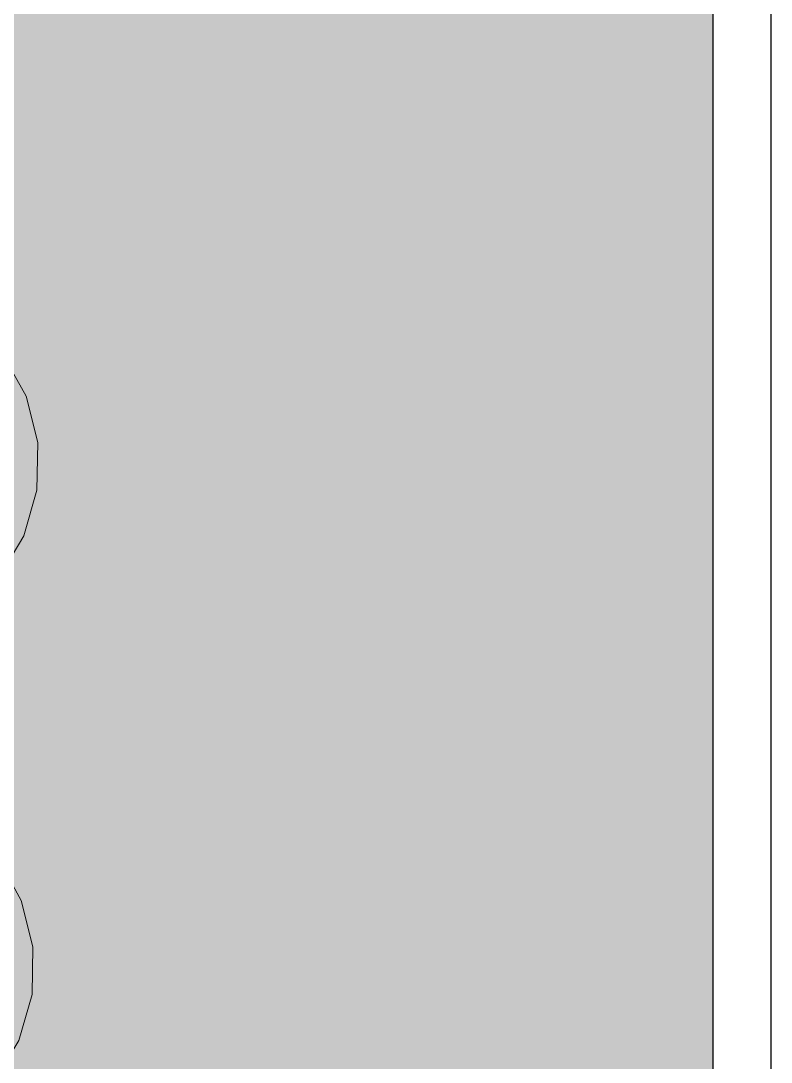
# Model space of a CAD drawing. Header units: millimetres. Extents: x -31757 to 121236, y -27283 to 59400.
# Drawn here: x 76341 to 84100, y 1683 to 12460 of the extents above; entities that cross this region are included whole.
import ezdxf

# ---------------------------------------------------------------- set-up
doc = ezdxf.new("R2010")
doc.units = ezdxf.units.MM
for name, color, linetype, lineweight in [('10_見えがかり', 7, 'Continuous', 13), ('30_敷地・外構', 8, 'Continuous', 9), ('90_図枠', 7, 'Continuous', 25)]:
    doc.layers.add(name, color=color, linetype=linetype, lineweight=lineweight)

msp = doc.modelspace()

# ---------------------------------------------------------------- hatches: boundary and pattern name
at = {"layer": '30_敷地・外構'}
msp.add_hatch(color=8, dxfattribs=at).paths.add_polyline_path([(13241, 12904), (13242, 907), (600, 908), (600, 58800), (83500, 58800), (83500, 903), (76239, 903), (76243, 56906), (43237, 56910)])

# ---------------------------------------------------------------- linework, layer by layer
at = {"layer": '10_見えがかり'}
for points in [[(76156, 9007), (76395, 8575), (76515, 8097), (76506, 7603), (76370, 7129), (76116, 6706)], [(73894, 4421), (74373, 4541), (74866, 4532), (75340, 4396), (75763, 4142), (76106, 3787), (76345, 3355), (76464, 2877), (76456, 2383), (76320, 1909), (76066, 1486)]]:
    msp.add_lwpolyline(points, dxfattribs=at)
at = {"layer": '30_敷地・外構'}
msp.add_lwpolyline([(13241, 12904), (13242, 907), (600, 908), (600, 58800), (83500, 58800), (83500, 903), (76239, 903), (76243, 56906), (43237, 56910), (13241, 12904)], dxfattribs=at)
at = {"layer": '90_図枠'}
for points in [[(0, 0), (84100, 0), (84100, 59400), (0, 59400)], [(600, 600), (83500, 600), (83500, 58800), (600, 58800)]]:
    msp.add_lwpolyline(points, close=True, dxfattribs=at)

doc.saveas('drawing.dxf')
